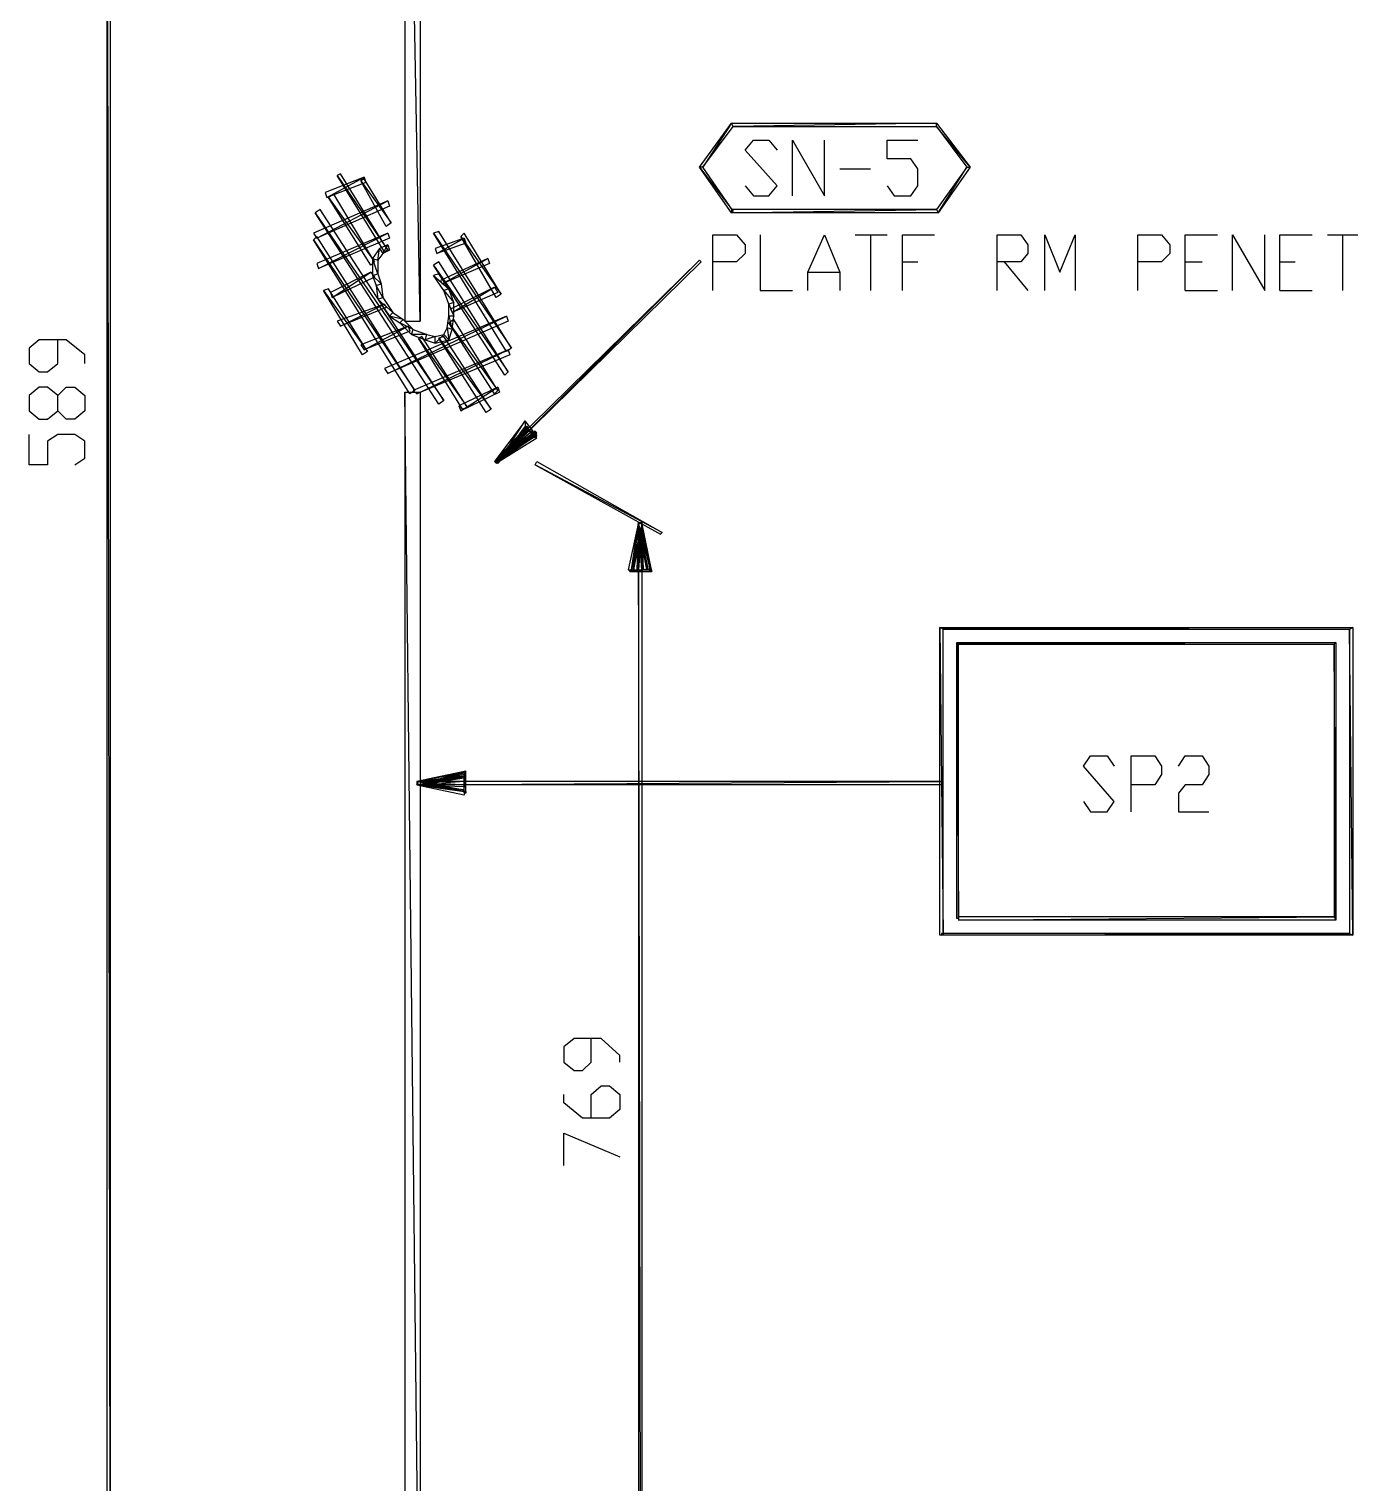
# Model space of a CAD drawing. Header units: millimetres. Extents: x 0 to 741, y 31 to 702.
# Drawn here: x 260.3 to 354.5, y 265.7 to 368.9 of the extents above; entities that cross this region are included whole.
import ezdxf

# ---------------------------------------------------------------- set-up
doc = ezdxf.new("R2010")
doc.units = ezdxf.units.MM
doc.layers.add('DIAGRAM', color=4, linetype='Continuous')

msp = doc.modelspace()

# ---------------------------------------------------------------- linework, layer by layer
at = {"layer": 'DIAGRAM'}
for p, q in [((266.04, 260.18), (265.8, 420.98)), ((265.8, 420.98), (265.8, 260.18)), ((266.04, 260.18), (265.8, 420.98)), ((266.04, 420.98), (266.04, 260.18)), ((288, 348.14), (286.92, 408.5)), ((286.92, 408.5), (286.92, 348.14)), ((288, 348.14), (286.92, 408.5)), ((288, 408.5), (288, 348.14)), ((307.8, 359.06), (310.08, 362.18)), ((310.08, 362.18), (308.04, 359.06)), ((310.08, 362.18), (308.04, 359.06)), ((308.04, 359.06), (310.2, 361.94)), ((310.2, 361.94), (310.08, 362.18)), ((310.08, 362.18), (324.6, 362.18)), ((310.2, 361.94), (310.08, 362.18)), ((324.6, 362.18), (310.2, 361.94)), ((324.6, 362.18), (310.2, 361.94)), ((310.2, 361.94), (324.6, 361.94)), ((324.6, 361.94), (324.6, 362.18)), ((324.6, 362.18), (327, 359.06)), ((324.6, 361.94), (324.6, 362.18)), ((327, 359.06), (324.6, 361.94)), ((324.6, 361.94), (326.76, 359.06)), ((327, 359.06), (324.6, 361.94)), ((311.04, 360.26), (311.64, 360.98)), ((311.64, 360.98), (312.72, 360.98)), ((312.72, 360.98), (313.32, 360.26)), ((314.4, 357.02), (314.4, 360.98)), ((314.4, 360.98), (316.68, 357.02)), ((316.68, 357.02), (316.68, 360.98)), ((321.12, 359.66), (321.12, 360.98)), ((321.12, 360.98), (323.28, 360.98)), ((313.32, 357.74), (311.04, 360.26)), ((308.04, 359.06), (307.8, 359.06)), ((308.04, 359.06), (307.8, 359.06)), ((307.8, 359.06), (310.2, 355.94)), ((307.8, 359.06), (310.2, 355.94)), ((310.08, 355.82), (307.8, 359.06)), ((310.2, 355.94), (308.04, 359.06)), ((317.76, 358.94), (319.92, 358.94)), ((322.8, 359.66), (321.12, 359.66)), ((323.28, 358.94), (322.8, 359.66)), ((323.28, 357.74), (323.28, 358.94)), ((326.76, 359.06), (324.6, 356.06)), ((324.72, 355.82), (326.76, 359.06)), ((324.72, 355.82), (326.76, 359.06)), ((327, 359.06), (324.72, 355.82)), ((326.76, 359.06), (327, 359.06)), ((326.76, 359.06), (327, 359.06)), ((284.04, 358.34), (281.28, 357.26)), ((281.4, 356.9), (284.04, 358.34)), ((281.4, 356.9), (284.04, 358.34)), ((284.16, 357.98), (281.4, 356.9)), ((282.36, 358.58), (282.12, 358.46)), ((282.12, 358.46), (285.72, 353.18)), ((282.12, 358.46), (285.72, 353.18)), ((285.48, 353.06), (282.12, 358.46)), ((285.72, 353.18), (282.36, 358.58)), ((284.04, 358.22), (283.8, 358.1)), ((283.8, 358.1), (285.96, 355.1)), ((283.8, 358.1), (285.96, 355.1)), ((285.6, 354.86), (283.8, 358.1)), ((284.04, 358.34), (284.16, 357.98)), ((285.96, 355.1), (284.04, 358.22)), ((281.28, 357.26), (281.4, 356.9)), ((281.88, 357.14), (281.52, 356.9)), ((281.52, 356.9), (284.76, 352.34)), ((281.52, 356.9), (284.76, 352.34)), ((284.52, 352.1), (281.52, 356.9)), ((284.76, 352.34), (281.88, 357.14)), ((311.04, 357.74), (311.64, 357.02)), ((311.64, 357.02), (312.72, 357.02)), ((312.72, 357.02), (313.32, 357.74)), ((321.12, 357.74), (321.6, 357.02)), ((321.6, 357.02), (322.8, 357.02)), ((322.8, 357.02), (323.28, 357.74)), ((285.72, 356.66), (280.44, 354.38)), ((280.92, 356.06), (280.56, 355.82)), ((280.56, 355.82), (289.68, 342.5)), ((280.56, 355.82), (289.68, 342.5)), ((289.32, 342.26), (280.56, 355.82)), ((280.68, 354.02), (285.72, 356.66)), ((280.68, 354.02), (285.72, 356.66)), ((285.84, 356.3), (280.68, 354.02)), ((289.68, 342.5), (280.92, 356.06)), ((285.72, 356.66), (285.84, 356.3)), ((310.08, 356.06), (310.08, 355.82)), ((310.08, 355.82), (324.6, 356.06)), ((324.6, 356.06), (310.08, 356.06)), ((310.08, 355.82), (324.6, 356.06)), ((310.2, 355.94), (310.08, 355.82)), ((324.72, 355.82), (310.08, 355.82)), ((324.6, 356.06), (324.72, 355.82)), ((324.6, 356.06), (324.72, 355.82)), ((285.96, 355.1), (285.6, 354.86)), ((280.44, 354.38), (280.68, 354.02)), ((280.68, 354.14), (280.44, 353.9)), ((280.44, 353.9), (287.64, 343.22)), ((280.44, 353.9), (287.64, 343.22)), ((287.28, 342.98), (280.44, 353.9)), ((285.72, 354.38), (280.68, 352.22)), ((287.64, 343.22), (280.68, 354.14)), ((280.8, 351.86), (285.72, 354.38)), ((280.8, 351.86), (285.72, 354.38)), ((285.84, 354.02), (280.8, 351.86)), ((285.72, 354.38), (285.84, 354.02)), ((289.32, 354.5), (288.96, 354.38)), ((288.96, 354.38), (294.48, 346.22)), ((288.96, 354.38), (294.48, 346.22)), ((294.12, 345.98), (288.96, 354.38)), ((291.12, 354.02), (289.08, 353.3)), ((289.2, 352.94), (291.12, 354.02)), ((289.2, 352.94), (291.12, 354.02)), ((294.48, 346.22), (289.32, 354.5)), ((291.12, 354.38), (290.88, 354.14)), ((290.88, 354.14), (293.76, 350.06)), ((290.88, 354.14), (293.76, 350.06)), ((293.4, 349.82), (290.88, 354.14)), ((293.76, 350.06), (291.12, 354.38)), ((291.12, 354.02), (291.24, 353.66)), ((308.76, 350.3), (308.76, 354.26)), ((308.76, 354.26), (310.44, 354.26)), ((310.44, 354.26), (311.04, 353.54)), ((312.12, 354.26), (312.12, 350.3)), ((315.48, 351.62), (316.68, 354.26)), ((316.68, 354.26), (317.76, 351.62)), ((318.84, 354.26), (321.12, 354.26)), ((319.92, 354.26), (319.92, 350.3)), ((322.2, 350.3), (322.2, 354.26)), ((322.2, 354.26), (324.48, 354.26)), ((328.92, 350.3), (328.92, 354.26)), ((328.92, 354.26), (330.6, 354.26)), ((330.6, 354.26), (331.08, 353.54)), ((332.28, 350.3), (332.28, 354.26)), ((332.28, 354.26), (333.36, 351.62)), ((333.36, 351.62), (334.44, 354.26)), ((334.44, 354.26), (334.44, 350.3)), ((338.88, 350.3), (338.88, 354.26)), ((338.88, 354.26), (340.56, 354.26)), ((340.56, 354.26), (341.16, 353.54)), ((342.24, 350.3), (342.24, 354.26)), ((342.24, 354.26), (344.52, 354.26)), ((345.6, 350.3), (345.6, 354.26)), ((345.6, 354.26), (347.88, 350.3)), ((347.88, 350.3), (347.88, 354.26)), ((348.96, 350.3), (348.96, 354.26)), ((348.96, 354.26), (351.24, 354.26)), ((352.32, 354.26), (354.48, 354.26)), ((353.4, 354.26), (353.4, 350.3)), ((285.12, 353.3), (284.64, 352.58)), ((285, 352.46), (285.12, 353.3)), ((285, 352.46), (285.12, 353.3)), ((285.36, 352.94), (285, 352.46)), ((285.72, 353.54), (285.12, 353.3)), ((285.12, 353.3), (285.36, 352.94)), ((285.12, 353.3), (285.36, 352.94)), ((285.36, 352.94), (285.72, 353.54)), ((285.36, 352.94), (285.72, 353.54)), ((285.84, 353.18), (285.36, 352.94)), ((285.72, 353.18), (285.48, 353.06)), ((285.72, 353.54), (285.84, 353.18)), ((285.72, 353.3), (285.72, 353.3)), ((289.08, 353.3), (289.2, 352.94)), ((291.24, 353.66), (289.2, 352.94)), ((311.04, 352.94), (310.44, 352.34)), ((311.04, 353.54), (311.04, 352.94)), ((331.08, 352.94), (330.6, 352.34)), ((331.08, 353.54), (331.08, 352.94)), ((341.16, 352.94), (340.56, 352.34)), ((341.16, 353.54), (341.16, 352.94)), ((280.68, 352.22), (280.8, 351.86)), ((284.52, 351.62), (281.64, 350.18)), ((281.76, 349.82), (284.52, 351.62)), ((281.76, 349.82), (284.52, 351.62)), ((284.76, 352.34), (284.52, 352.1)), ((284.52, 351.62), (284.76, 351.26)), ((285, 351.5), (284.64, 352.58)), ((284.64, 352.58), (284.64, 351.38)), ((285, 351.5), (284.64, 352.58)), ((284.64, 352.58), (285, 352.46)), ((284.64, 352.58), (285, 352.46)), ((285, 352.46), (285, 351.5)), ((289.32, 352.34), (288.96, 352.1)), ((288.96, 352.1), (294.24, 344.54)), ((288.96, 352.1), (294.24, 344.54)), ((294, 344.3), (288.96, 352.1)), ((294.24, 344.54), (289.32, 352.34)), ((292.8, 352.58), (289.44, 351.02)), ((289.56, 350.78), (292.8, 352.58)), ((289.56, 350.78), (292.8, 352.58)), ((292.92, 352.22), (289.56, 350.78)), ((292.8, 352.58), (292.92, 352.22)), ((307.8, 352.46), (293.28, 338.18)), ((293.4, 338.06), (307.8, 352.46)), ((293.4, 338.06), (307.8, 352.46)), ((307.92, 352.34), (293.4, 338.06)), ((307.8, 352.46), (307.92, 352.34)), ((310.44, 352.34), (308.76, 352.34)), ((315.48, 350.3), (315.48, 351.62)), ((315.48, 351.62), (317.76, 351.62)), ((317.76, 351.62), (317.76, 350.3)), ((322.2, 352.34), (323.28, 352.34)), ((330.6, 352.34), (328.92, 352.34)), ((329.4, 352.34), (331.08, 350.3)), ((340.56, 352.34), (338.88, 352.34)), ((342.24, 352.34), (343.44, 352.34)), ((348.96, 352.34), (350.04, 352.34)), ((284.76, 351.26), (281.76, 349.82)), ((284.64, 351.38), (285, 351.5)), ((284.64, 351.38), (285, 351.5)), ((285.24, 350.78), (284.64, 351.38)), ((284.64, 351.38), (284.88, 350.66)), ((285.24, 350.78), (284.64, 351.38)), ((284.88, 350.66), (285.24, 350.78)), ((284.88, 350.66), (285.24, 350.78)), ((285.36, 349.82), (284.88, 350.66)), ((284.88, 350.66), (285, 349.7)), ((285.36, 349.82), (284.88, 350.66)), ((285, 351.5), (285.24, 350.78)), ((285.24, 350.78), (285.36, 349.82)), ((289.32, 351.5), (288.96, 351.38)), ((288.96, 351.38), (290.04, 350.42)), ((288.96, 351.38), (290.04, 350.42)), ((289.68, 350.3), (288.96, 351.38)), ((290.04, 350.42), (289.32, 351.5)), ((289.44, 351.02), (289.56, 350.78)), ((281.52, 350.42), (281.16, 350.3)), ((281.16, 350.3), (284.28, 345.98)), ((281.16, 350.3), (284.28, 345.98)), ((283.92, 345.74), (281.16, 350.3)), ((284.28, 345.98), (281.52, 350.42)), ((281.64, 350.18), (281.76, 349.82)), ((285, 349.7), (285.36, 349.82)), ((285, 349.7), (285.36, 349.82)), ((286.08, 348.74), (285, 349.7)), ((285, 349.7), (285.84, 348.5)), ((286.08, 348.74), (285, 349.7)), ((285.36, 349.82), (286.08, 348.74)), ((290.04, 350.42), (289.68, 350.3)), ((290.04, 350.42), (289.68, 350.3)), ((289.68, 350.3), (290.4, 349.46)), ((289.68, 350.3), (290.4, 349.46)), ((290.04, 349.34), (289.68, 350.3)), ((290.4, 349.46), (290.04, 350.42)), ((293.28, 350.54), (290.16, 348.98)), ((290.28, 348.74), (293.28, 350.54)), ((290.28, 348.74), (293.28, 350.54)), ((293.52, 350.18), (290.28, 348.74)), ((293.28, 350.54), (293.52, 350.18)), ((293.76, 350.06), (293.4, 349.82)), ((312.12, 350.3), (314.4, 350.3)), ((342.24, 350.3), (344.52, 350.3)), ((348.96, 350.3), (351.24, 350.3)), ((285.48, 349.34), (282.12, 348.14)), ((282.36, 347.78), (285.48, 349.34)), ((282.36, 347.78), (285.48, 349.34)), ((285.6, 349.1), (282.36, 347.78)), ((285.48, 349.34), (285.6, 349.1)), ((285.84, 348.5), (286.08, 348.74)), ((285.84, 348.5), (286.08, 348.74)), ((286.08, 348.74), (286.8, 348.26)), ((290.4, 349.46), (290.04, 349.34)), ((290.4, 349.46), (290.04, 349.34)), ((290.04, 349.34), (290.4, 348.5)), ((290.04, 349.34), (290.4, 348.5)), ((290.04, 348.5), (290.04, 349.34)), ((290.16, 348.98), (290.28, 348.74)), ((290.4, 348.5), (290.4, 349.46)), ((282.12, 348.14), (282.36, 347.78)), ((287.16, 347.78), (283.8, 346.46)), ((284.04, 346.1), (287.16, 347.78)), ((284.04, 346.1), (287.16, 347.78)), ((294.12, 348.5), (285.48, 344.78)), ((285.72, 344.42), (294.12, 348.5)), ((285.72, 344.42), (294.12, 348.5)), ((294.24, 348.14), (285.72, 344.42)), ((286.8, 348.26), (285.84, 348.5)), ((285.84, 348.5), (286.56, 348.02)), ((286.8, 348.26), (285.84, 348.5)), ((286.56, 348.02), (286.8, 348.26)), ((286.56, 348.02), (286.8, 348.26)), ((287.52, 347.54), (286.56, 348.02)), ((286.56, 348.02), (287.4, 347.18)), ((287.52, 347.54), (286.56, 348.02)), ((286.8, 348.26), (287.52, 347.54)), ((286.92, 348.14), (288, 348.14)), ((287.16, 347.78), (287.28, 347.42)), ((287.4, 347.18), (287.52, 347.54)), ((287.4, 347.18), (287.52, 347.54)), ((287.52, 347.54), (288.48, 347.18)), ((289.68, 347.18), (289.92, 347.66)), ((289.92, 347.66), (290.04, 348.5)), ((290.28, 347.54), (289.92, 347.66)), ((290.28, 347.54), (289.92, 347.66)), ((289.92, 347.66), (290.04, 346.82)), ((289.92, 347.66), (290.04, 346.82)), ((290.4, 348.5), (290.04, 348.5)), ((290.4, 348.5), (290.04, 348.5)), ((290.04, 348.5), (290.28, 347.54)), ((290.04, 348.5), (290.28, 347.54)), ((290.4, 348.26), (290.04, 348.02)), ((290.04, 348.02), (293.52, 343.22)), ((290.04, 348.02), (293.52, 343.22)), ((293.28, 342.98), (290.04, 348.02)), ((290.04, 346.82), (290.28, 347.54)), ((290.28, 347.54), (290.4, 348.5)), ((293.52, 343.22), (290.4, 348.26)), ((294.12, 348.5), (294.24, 348.14)), ((261, 346.82), (260.28, 346.22)), ((262.92, 346.82), (261, 346.82)), ((262.32, 345.14), (262.32, 346.82)), ((264.24, 345.74), (262.92, 346.82)), ((283.8, 346.46), (284.04, 346.1)), ((287.28, 347.42), (284.04, 346.1)), ((288.48, 347.18), (287.4, 347.18)), ((287.4, 347.18), (288.36, 346.82)), ((288.48, 347.18), (287.4, 347.18)), ((288.12, 347.06), (287.88, 346.94)), ((287.88, 346.94), (291.36, 342.02)), ((287.88, 346.94), (291.36, 342.02)), ((291, 341.9), (287.88, 346.94)), ((291.36, 342.02), (288.12, 347.06)), ((288.36, 346.82), (288.48, 347.18)), ((288.36, 346.82), (288.48, 347.18)), ((289.08, 347.06), (288.36, 346.82)), ((289.08, 347.06), (288.36, 346.82)), ((288.36, 346.82), (289.08, 346.58)), ((288.48, 347.18), (289.08, 347.06)), ((289.68, 347.18), (289.08, 346.58)), ((289.68, 347.18), (289.08, 346.58)), ((289.08, 347.06), (289.68, 347.18)), ((289.08, 346.58), (289.08, 347.06)), ((289.08, 346.58), (289.08, 347.06)), ((289.08, 346.58), (290.04, 346.82)), ((289.68, 347.06), (289.32, 346.94)), ((289.32, 346.94), (293.04, 341.9)), ((289.32, 346.94), (293.04, 341.9)), ((292.68, 341.66), (289.32, 346.94)), ((290.04, 346.82), (289.68, 347.18)), ((290.04, 346.82), (289.68, 347.18)), ((293.04, 341.9), (289.68, 347.06)), ((260.28, 346.22), (260.28, 345.14)), ((264.24, 345.14), (264.24, 345.74)), ((284.28, 345.98), (283.92, 345.74)), ((294.24, 346.1), (287.52, 343.22)), ((287.76, 342.98), (294.24, 346.1)), ((287.76, 342.98), (294.24, 346.1)), ((294.36, 345.74), (287.76, 342.98)), ((294.48, 346.22), (294.12, 345.98)), ((294.24, 346.1), (294.36, 345.74)), ((260.28, 345.14), (261, 344.54)), ((261, 344.54), (261.6, 344.54)), ((261.6, 344.54), (262.32, 345.14)), ((285.48, 344.78), (285.72, 344.42)), ((294.24, 344.54), (294, 344.3)), ((261, 343.46), (260.28, 342.86)), ((261.6, 343.46), (261, 343.46)), ((262.32, 342.86), (261.6, 343.46)), ((262.32, 342.86), (262.92, 343.46)), ((262.92, 343.46), (263.52, 343.46)), ((263.52, 343.46), (264.24, 342.86)), ((293.52, 343.46), (290.76, 342.14)), ((290.88, 341.78), (293.52, 343.46)), ((290.88, 341.78), (293.52, 343.46)), ((293.52, 343.46), (293.64, 343.1)), ((260.28, 342.86), (260.28, 341.78)), ((262.32, 341.78), (262.32, 342.86)), ((264.24, 342.86), (264.24, 341.78)), ((288, 247.82), (286.92, 343.1)), ((286.92, 343.1), (286.92, 247.82)), ((288, 247.82), (286.92, 343.1)), ((286.92, 343.1), (288, 343.1)), ((287.64, 343.22), (287.28, 342.98)), ((287.52, 343.22), (287.76, 342.98)), ((288, 343.1), (288, 247.82)), ((289.68, 342.5), (289.32, 342.26)), ((293.64, 343.1), (290.88, 341.78)), ((293.52, 343.22), (293.28, 342.98)), ((260.28, 341.78), (261, 341.18)), ((261.6, 341.18), (262.32, 341.78)), ((262.92, 341.18), (262.32, 341.78)), ((264.24, 341.78), (263.52, 341.18)), ((290.76, 342.14), (290.88, 341.78)), ((291.36, 342.02), (291, 341.9)), ((293.04, 341.9), (292.68, 341.66)), ((261, 341.18), (261.6, 341.18)), ((263.52, 341.18), (262.92, 341.18)), ((295.44, 341.06), (293.28, 338.18)), ((295.56, 340.7), (293.28, 338.18)), ((295.56, 340.7), (293.28, 338.18)), ((295.56, 340.58), (293.28, 338.18)), ((293.28, 338.18), (296.16, 340.34)), ((293.28, 338.18), (295.92, 340.34)), ((296.16, 340.34), (293.4, 338.06)), ((296.16, 340.34), (293.4, 338.06)), ((295.92, 340.34), (293.4, 338.06)), ((295.92, 340.34), (293.4, 338.06)), ((293.52, 338.06), (295.44, 341.06)), ((293.52, 338.06), (295.44, 341.06)), ((295.44, 340.7), (293.52, 338.06)), ((293.52, 338.06), (295.56, 340.7)), ((293.52, 338.06), (295.56, 340.7)), ((293.52, 338.06), (295.56, 340.7)), ((293.52, 338.06), (295.56, 340.7)), ((295.68, 340.58), (293.52, 338.06)), ((295.68, 340.58), (293.52, 338.06)), ((293.52, 338.06), (295.56, 340.58)), ((293.52, 338.06), (295.56, 340.58)), ((295.68, 340.46), (293.52, 338.06)), ((295.44, 341.06), (295.44, 340.7)), ((295.44, 341.06), (295.44, 340.7)), ((296.28, 339.98), (295.44, 341.06)), ((295.44, 340.7), (296.28, 339.98)), ((295.44, 340.7), (296.28, 339.98)), ((296.16, 339.86), (295.44, 340.7)), ((295.56, 340.7), (295.68, 340.58)), ((295.56, 340.7), (295.68, 340.58)), ((295.56, 340.58), (295.68, 340.46)), ((296.04, 340.22), (295.92, 340.34)), ((296.28, 340.22), (296.16, 340.34)), ((260.28, 337.94), (260.28, 340.1)), ((262.32, 340.1), (261.6, 339.62)), ((261.6, 339.62), (261.6, 337.94)), ((263.52, 340.1), (262.32, 340.1)), ((264.24, 339.62), (263.52, 340.1)), ((264.24, 338.42), (264.24, 339.62)), ((293.28, 338.18), (296.16, 340.22)), ((296.16, 340.22), (293.4, 338.06)), ((296.16, 340.22), (293.4, 338.06)), ((293.4, 338.06), (296.28, 340.22)), ((293.4, 338.06), (296.04, 340.22)), ((293.4, 338.06), (296.28, 340.1)), ((296.16, 339.98), (293.4, 338.06)), ((296.16, 339.98), (293.4, 338.06)), ((293.4, 338.18), (296.16, 339.98)), ((293.4, 338.06), (296.28, 339.86)), ((296.28, 340.1), (296.16, 340.22)), ((296.28, 339.86), (296.16, 339.98)), ((296.28, 339.98), (296.16, 339.86)), ((263.52, 337.94), (264.24, 338.42)), ((261.6, 337.94), (260.28, 337.94)), ((293.28, 338.18), (293.52, 338.06)), ((293.4, 338.06), (293.28, 338.18)), ((293.28, 338.18), (293.52, 338.06)), ((293.4, 338.06), (293.28, 338.18)), ((293.28, 338.18), (293.52, 338.06)), ((293.4, 338.06), (293.28, 338.18)), ((293.28, 338.18), (293.52, 338.06)), ((293.28, 338.18), (293.4, 338.06)), ((293.4, 338.06), (293.4, 338.18)), ((296.16, 337.94), (296.28, 338.18)), ((305.16, 333.14), (296.16, 337.94)), ((296.16, 337.94), (305.04, 333.02)), ((305.16, 333.14), (296.16, 337.94)), ((296.28, 338.18), (305.16, 333.14)), ((303.48, 333.86), (302.76, 330.5)), ((303, 330.5), (303.48, 333.86)), ((303, 330.5), (303.48, 333.86)), ((303.48, 333.86), (303, 330.5)), ((303.72, 333.74), (303, 330.5)), ((303.12, 330.5), (303.48, 333.86)), ((303.12, 330.5), (303.48, 333.86)), ((303.72, 333.74), (303.12, 330.5)), ((303.48, 333.86), (303.36, 330.5)), ((303.48, 333.86), (303.36, 330.5)), ((303.48, 333.86), (303.72, 333.74)), ((303.72, 333.86), (303.48, 333.74)), ((303.48, 333.86), (303.72, 333.74)), ((303.72, 333.86), (303.48, 333.74)), ((303.48, 330.5), (303.48, 333.86)), ((303.48, 330.5), (303.48, 333.86)), ((303.48, 333.86), (303.72, 333.74)), ((303.72, 333.86), (303.48, 333.74)), ((303.48, 330.5), (303.48, 333.86)), ((303.48, 330.5), (303.48, 333.86)), ((303.48, 333.86), (303.72, 333.74)), ((303.72, 333.86), (303.48, 333.74)), ((303.72, 225.98), (303.48, 333.86)), ((303.48, 333.86), (303.48, 225.98)), ((303.72, 225.98), (303.48, 333.86)), ((303.48, 333.86), (303.72, 333.86)), ((303.48, 333.74), (304.44, 330.38)), ((303.48, 333.74), (304.44, 330.38)), ((304.2, 330.5), (303.48, 333.74)), ((303.48, 333.74), (304.32, 330.5)), ((303.48, 333.74), (304.32, 330.5)), ((304.08, 330.5), (303.48, 333.74)), ((303.72, 333.74), (303.48, 330.5)), ((303.48, 333.74), (304.08, 330.5)), ((303.48, 333.74), (304.08, 330.5)), ((303.84, 330.5), (303.48, 333.74)), ((303.72, 333.74), (303.48, 330.5)), ((303.48, 333.74), (303.84, 330.5)), ((303.48, 333.74), (303.84, 330.5)), ((303.72, 330.5), (303.48, 333.74)), ((304.44, 330.38), (303.72, 333.86)), ((304.32, 330.5), (303.72, 333.86)), ((304.08, 330.5), (303.72, 333.86)), ((303.84, 330.5), (303.72, 333.86)), ((303.72, 333.86), (303.72, 225.98)), ((305.04, 333.02), (305.16, 333.14)), ((302.76, 330.5), (303, 330.5)), ((304.2, 330.5), (302.88, 330.38)), ((304.2, 330.5), (302.88, 330.38)), ((302.88, 330.38), (302.88, 330.5)), ((302.88, 330.5), (304.2, 330.5)), ((302.88, 330.38), (304.44, 330.38)), ((303, 330.5), (303.12, 330.5)), ((303.36, 330.5), (303.48, 330.5)), ((303.36, 330.5), (303.48, 330.5)), ((303.84, 330.5), (303.72, 330.5)), ((304.08, 330.5), (303.84, 330.5)), ((304.32, 330.5), (304.08, 330.5)), ((304.44, 330.38), (304.2, 330.5)), ((304.44, 330.38), (304.2, 330.5)), ((325.08, 326.3), (324.84, 326.42)), ((324.84, 326.42), (354.12, 326.42)), ((325.08, 326.3), (324.84, 326.42)), ((324.84, 326.42), (325.08, 304.58)), ((324.84, 326.42), (325.08, 304.58)), ((324.84, 304.58), (324.84, 326.42)), ((354.12, 326.42), (325.08, 326.3)), ((354.12, 326.42), (325.08, 326.3)), ((325.08, 326.3), (353.88, 326.3)), ((325.08, 304.58), (325.08, 326.3)), ((353.88, 326.3), (354.12, 326.42)), ((353.88, 326.3), (354.12, 326.42)), ((354.12, 304.58), (353.88, 326.3)), ((353.88, 326.3), (353.88, 304.7)), ((354.12, 304.58), (353.88, 326.3)), ((354.12, 326.42), (354.12, 304.58)), ((326.16, 325.22), (326.04, 325.34)), ((326.04, 325.34), (352.92, 325.34)), ((326.16, 325.22), (326.04, 325.34)), ((326.04, 325.34), (326.16, 305.78)), ((326.04, 325.34), (326.16, 305.78)), ((326.04, 305.78), (326.04, 325.34)), ((352.92, 325.34), (326.16, 325.22)), ((352.92, 325.34), (326.16, 325.22)), ((326.16, 325.22), (352.8, 325.22)), ((326.16, 305.78), (326.16, 325.22)), ((352.8, 325.22), (352.92, 325.34)), ((352.8, 325.22), (352.92, 325.34)), ((352.92, 305.66), (352.8, 325.22)), ((352.8, 325.22), (352.8, 305.9)), ((352.92, 305.66), (352.8, 325.22)), ((352.92, 325.34), (352.92, 305.66)), ((335.04, 316.58), (335.52, 317.3)), ((337.2, 314.06), (335.04, 316.58)), ((335.52, 317.3), (336.72, 317.3)), ((336.72, 317.3), (337.2, 316.58)), ((338.4, 313.34), (338.4, 317.3)), ((338.4, 317.3), (340.08, 317.3)), ((340.08, 317.3), (340.56, 316.58)), ((340.56, 316.58), (340.56, 315.98)), ((341.76, 316.58), (342.24, 317.3)), ((342.24, 317.3), (343.44, 317.3)), ((343.44, 317.3), (343.92, 316.58)), ((343.92, 316.58), (343.92, 315.98)), ((291.24, 316.22), (287.76, 315.5)), ((291.12, 316.1), (287.76, 315.5)), ((291.12, 315.86), (287.76, 315.5)), ((291.12, 315.74), (287.76, 315.5)), ((287.88, 315.26), (291.24, 316.22)), ((287.88, 315.26), (291.24, 316.22)), ((287.88, 315.26), (291.12, 316.1)), ((287.88, 315.26), (291.12, 316.1)), ((291.12, 315.98), (287.88, 315.26)), ((291.12, 315.86), (287.88, 315.26)), ((287.88, 315.26), (291.12, 315.86)), ((287.88, 315.26), (291.12, 315.86)), ((291.12, 315.74), (287.88, 315.26)), ((287.88, 315.26), (291.12, 315.74)), ((287.88, 315.26), (291.12, 315.74)), ((291.24, 316.22), (291.12, 315.98)), ((291.24, 316.22), (291.12, 315.98)), ((291.12, 316.1), (291.12, 315.86)), ((291.12, 315.98), (291.24, 314.66)), ((291.12, 315.98), (291.24, 314.66)), ((291.12, 314.66), (291.12, 315.98)), ((291.12, 315.86), (291.12, 315.74)), ((291.12, 315.74), (291.12, 315.5)), ((291.24, 314.66), (291.24, 316.22)), ((340.56, 315.98), (340.08, 315.26)), ((343.92, 315.98), (343.44, 315.26)), ((287.76, 315.26), (287.88, 315.5)), ((287.76, 315.5), (287.88, 315.26)), ((287.76, 315.26), (287.88, 315.5)), ((287.76, 315.5), (287.88, 315.26)), ((287.76, 315.26), (287.88, 315.5)), ((287.76, 315.5), (287.88, 315.26)), ((287.76, 315.26), (287.88, 315.5)), ((287.76, 315.5), (287.88, 315.26)), ((287.76, 315.5), (287.76, 315.26)), ((287.76, 315.26), (324.96, 315.5)), ((324.96, 315.5), (287.76, 315.5)), ((287.76, 315.26), (324.96, 315.5)), ((291.24, 314.78), (287.76, 315.26)), ((287.76, 315.26), (291.12, 314.54)), ((291.24, 314.78), (287.76, 315.26)), ((291.12, 314.9), (287.76, 315.26)), ((287.76, 315.26), (291.12, 314.78)), ((291.12, 314.9), (287.76, 315.26)), ((291.12, 315.26), (287.76, 315.26)), ((287.76, 315.26), (291.12, 315.14)), ((291.12, 315.26), (287.76, 315.26)), ((291.12, 315.26), (287.76, 315.26)), ((287.76, 315.26), (291.12, 315.14)), ((291.12, 315.26), (287.76, 315.26)), ((324.96, 315.26), (287.76, 315.26)), ((287.88, 315.5), (291.24, 314.78)), ((287.88, 315.5), (291.12, 314.9)), ((287.88, 315.5), (291.12, 315.26)), ((287.88, 315.5), (291.12, 315.26)), ((291.12, 315.5), (287.88, 315.26)), ((291.12, 315.14), (291.12, 315.26)), ((291.12, 315.14), (291.12, 315.26)), ((291.12, 314.78), (291.12, 314.9)), ((291.12, 314.54), (291.24, 314.78)), ((291.24, 314.66), (291.12, 314.66)), ((324.96, 315.5), (324.96, 315.26)), ((340.08, 315.26), (338.4, 315.26)), ((342.24, 315.26), (341.76, 314.66)), ((341.76, 314.66), (341.76, 313.34)), ((343.44, 315.26), (342.24, 315.26)), ((335.04, 314.06), (335.52, 313.34)), ((336.72, 313.34), (337.2, 314.06)), ((335.52, 313.34), (336.72, 313.34)), ((341.76, 313.34), (343.92, 313.34)), ((326.16, 305.78), (326.04, 305.78)), ((326.16, 305.9), (326.16, 305.66)), ((326.16, 305.66), (352.8, 305.9)), ((352.8, 305.9), (326.16, 305.9)), ((326.16, 305.66), (352.8, 305.9)), ((352.92, 305.66), (326.16, 305.66)), ((352.8, 305.9), (352.92, 305.66)), ((352.8, 305.9), (352.92, 305.66)), ((325.08, 304.58), (324.84, 304.58)), ((324.96, 304.7), (324.96, 304.58)), ((324.96, 304.58), (353.88, 304.7)), ((353.88, 304.7), (324.96, 304.7)), ((324.96, 304.58), (353.88, 304.7)), ((354.12, 304.58), (324.96, 304.58)), ((353.88, 304.7), (354.12, 304.58)), ((353.88, 304.7), (354.12, 304.58)), ((298.92, 297.26), (298.2, 296.66)), ((300.84, 297.26), (298.92, 297.26)), ((300.12, 295.58), (300.12, 297.26)), ((302.16, 296.06), (300.84, 297.26)), ((298.2, 296.66), (298.2, 295.58)), ((302.16, 295.58), (302.16, 296.06)), ((298.2, 295.58), (298.92, 294.98)), ((298.92, 294.98), (299.52, 294.98)), ((299.52, 294.98), (300.12, 295.58)), ((300.12, 293.3), (300.84, 293.9)), ((300.84, 293.9), (301.44, 293.9)), ((301.44, 293.9), (302.16, 293.3)), ((298.2, 292.7), (298.2, 293.3)), ((300.12, 291.62), (300.12, 293.3)), ((302.16, 293.3), (302.16, 292.22)), ((299.52, 291.62), (298.2, 292.7)), ((302.16, 292.22), (301.44, 291.62)), ((301.44, 291.62), (299.52, 291.62)), ((298.2, 288.26), (298.2, 290.54)), ((298.2, 290.54), (302.16, 288.86))]:
    msp.add_line(p, q, dxfattribs=at)

doc.saveas('drawing.dxf')
